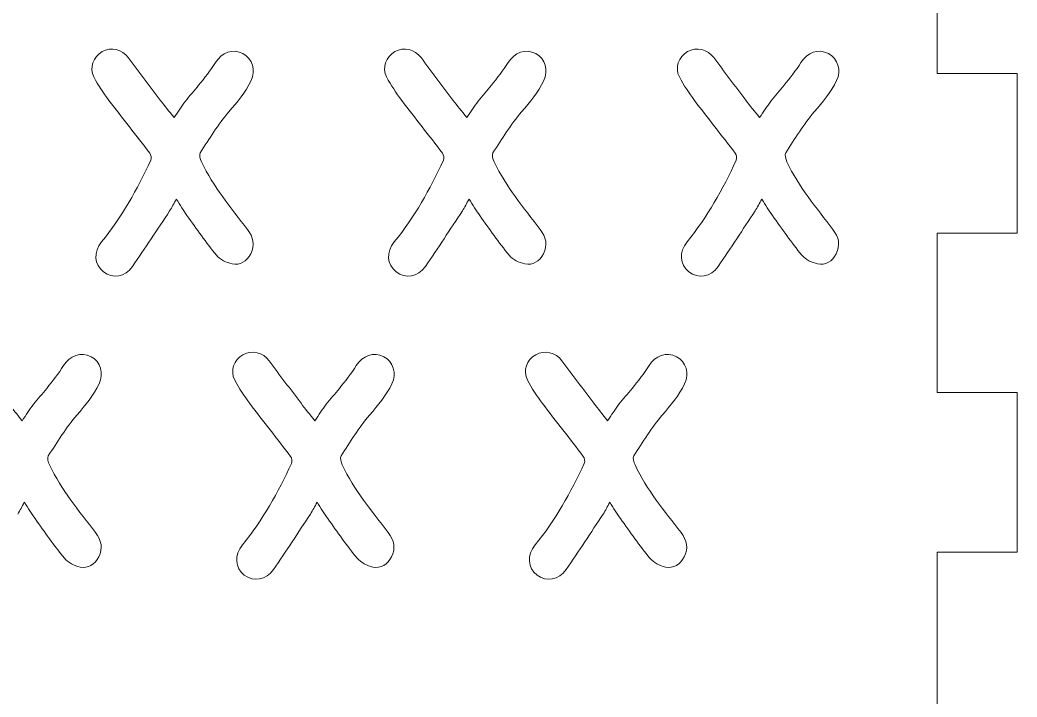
# Model space of a CAD drawing. Header units: inches. Extents: x 30 to 180, y 56 to 256.
# Drawn here: x 105.4 to 180.3, y 115.1 to 166 of the extents above; entities that cross this region are included whole.
import ezdxf

# ---------------------------------------------------------------- set-up
doc = ezdxf.new("R2010")
doc.units = ezdxf.units.IN
doc.header["$MEASUREMENT"] = 0

# ---------------------------------------------------------------- blocks, each defined once
blk = doc.blocks.new('block 318')
at = {"color": 7, "lineweight": 15, "true_color": 0xffffff}
blk.add_open_spline([(157.513, 163.181), (157.05, 163.801), (156.217, 164.009), (155.548, 163.632)], degree=3, dxfattribs=at)
blk = doc.blocks.new('block 319')
at = {"color": 7, "lineweight": 15, "true_color": 0xffffff}
blk.add_open_spline([(155.548, 163.632), (154.876, 163.257), (154.559, 162.416), (154.927, 161.724)], degree=3, dxfattribs=at)
blk = doc.blocks.new('block 320')
at = {"color": 7, "lineweight": 15, "true_color": 0xffffff}
blk.add_open_spline([(154.927, 161.724), (155.244, 161.104), (155.643, 160.518), (156.06, 159.962)], degree=3, dxfattribs=at)
blk = doc.blocks.new('block 321')
at = {"color": 7, "lineweight": 15, "true_color": 0xffffff}
blk.add_open_spline([(156.06, 159.962), (157.062, 158.628), (158.115, 157.324), (159.124, 155.992)], degree=3, dxfattribs=at)
blk = doc.blocks.new('block 322')
at = {"color": 7, "lineweight": 15, "true_color": 0xffffff}
blk.add_open_spline([(159.124, 155.992), (159.219, 155.864), (159.264, 155.602), (159.196, 155.462)], degree=3, dxfattribs=at)
blk = doc.blocks.new('block 323')
at = {"color": 7, "lineweight": 15, "true_color": 0xffffff}
blk.add_open_spline([(159.196, 155.462), (158.183, 153.282), (157.025, 151.196), (155.504, 149.331)], degree=3, dxfattribs=at)
blk = doc.blocks.new('block 324')
at = {"color": 7, "lineweight": 15, "true_color": 0xffffff}
blk.add_open_spline([(155.504, 149.331), (154.871, 148.564), (154.948, 147.605), (155.648, 147.067)], degree=3, dxfattribs=at)
blk = doc.blocks.new('block 325')
at = {"color": 7, "lineweight": 15, "true_color": 0xffffff}
blk.add_open_spline([(155.648, 147.067), (156.344, 146.532), (157.273, 146.676), (157.834, 147.481)], degree=3, dxfattribs=at)
blk = doc.blocks.new('block 326')
at = {"color": 7, "lineweight": 15, "true_color": 0xffffff}
blk.add_open_spline([(157.834, 147.481), (158.784, 148.857), (159.697, 150.261), (160.617, 151.652)], degree=3, dxfattribs=at)
blk = doc.blocks.new('block 327')
at = {"color": 7, "lineweight": 15, "true_color": 0xffffff}
blk.add_open_spline([(160.617, 151.652), (160.798, 151.923), (160.934, 152.215), (161.118, 152.545)], degree=3, dxfattribs=at)
blk = doc.blocks.new('block 328')
at = {"color": 7, "lineweight": 15, "true_color": 0xffffff}
blk.add_open_spline([(161.118, 152.545), (161.414, 152.083), (161.65, 151.68), (161.919, 151.309)], degree=3, dxfattribs=at)
blk = doc.blocks.new('block 329')
at = {"color": 7, "lineweight": 15, "true_color": 0xffffff}
blk.add_open_spline([(161.919, 151.309), (162.642, 150.306), (163.344, 149.282), (164.133, 148.329)], degree=3, dxfattribs=at)
blk = doc.blocks.new('block 330')
at = {"color": 7, "lineweight": 15, "true_color": 0xffffff}
blk.add_open_spline([(164.133, 148.329), (164.404, 148.004), (164.882, 147.761), (165.306, 147.673)], degree=3, dxfattribs=at)
blk = doc.blocks.new('block 331')
at = {"color": 7, "lineweight": 15, "true_color": 0xffffff}
blk.add_open_spline([(165.306, 147.673), (165.911, 147.545), (166.419, 147.873), (166.707, 148.427)], degree=3, dxfattribs=at)
blk = doc.blocks.new('block 332')
at = {"color": 7, "lineweight": 15, "true_color": 0xffffff}
blk.add_open_spline([(166.707, 148.427), (167.04, 149.078), (166.908, 149.685), (166.471, 150.257)], degree=3, dxfattribs=at)
blk = doc.blocks.new('block 333')
at = {"color": 7, "lineweight": 15, "true_color": 0xffffff}
blk.add_open_spline([(166.471, 150.257), (165.225, 151.886), (163.897, 153.464), (163.01, 155.345)], degree=3, dxfattribs=at)
blk = doc.blocks.new('block 334')
at = {"color": 7, "lineweight": 15, "true_color": 0xffffff}
blk.add_open_spline([(163.01, 155.345), (162.915, 155.546), (162.823, 155.879), (162.915, 156.024)], degree=3, dxfattribs=at)
blk = doc.blocks.new('block 335')
at = {"color": 7, "lineweight": 15, "true_color": 0xffffff}
blk.add_open_spline([(162.915, 156.024), (163.6, 157.075), (164.257, 158.152), (165.061, 159.094)], degree=3, dxfattribs=at)
blk = doc.blocks.new('block 336')
at = {"color": 7, "lineweight": 15, "true_color": 0xffffff}
blk.add_open_spline([(165.061, 159.094), (165.703, 159.838), (166.32, 160.562), (166.739, 161.445)], degree=3, dxfattribs=at)
blk = doc.blocks.new('block 337')
at = {"color": 7, "lineweight": 15, "true_color": 0xffffff}
blk.add_open_spline([(166.739, 161.445), (167.11, 162.219), (166.846, 163.095), (166.13, 163.481)], degree=3, dxfattribs=at)
blk = doc.blocks.new('block 338')
at = {"color": 7, "lineweight": 15, "true_color": 0xffffff}
blk.add_open_spline([(166.13, 163.481), (165.378, 163.881), (164.525, 163.562), (164.064, 162.809)], degree=3, dxfattribs=at)
blk = doc.blocks.new('block 339')
at = {"color": 7, "lineweight": 15, "true_color": 0xffffff}
blk.add_open_spline([(164.064, 162.809), (163.692, 162.208), (163.235, 161.656), (162.795, 161.096)], degree=3, dxfattribs=at)
blk = doc.blocks.new('block 340')
at = {"color": 7, "lineweight": 15, "true_color": 0xffffff}
blk.add_open_spline([(162.795, 161.096), (162.479, 160.691), (162.118, 160.318), (161.802, 159.906)], degree=3, dxfattribs=at)
blk = doc.blocks.new('block 341')
at = {"color": 7, "lineweight": 15, "true_color": 0xffffff}
blk.add_open_spline([(161.802, 159.906), (161.514, 159.519), (161.254, 159.109), (160.953, 158.668)], degree=3, dxfattribs=at)
blk = doc.blocks.new('block 342')
at = {"color": 7, "lineweight": 15, "true_color": 0xffffff}
blk.add_open_spline([(160.953, 158.668), (160.572, 159.15), (160.228, 159.559), (159.913, 159.983)], degree=3, dxfattribs=at)
blk = doc.blocks.new('block 343')
at = {"color": 7, "lineweight": 15, "true_color": 0xffffff}
blk.add_open_spline([(159.913, 159.983), (159.108, 161.044), (158.295, 162.111), (157.513, 163.181)], degree=3, dxfattribs=at)
blk = doc.blocks.new('block 370')
at = {"color": 7, "lineweight": 15, "true_color": 0xffffff}
blk.add_open_spline([(135.513, 163.181), (135.05, 163.801), (134.217, 164.009), (133.548, 163.632)], degree=3, dxfattribs=at)
blk = doc.blocks.new('block 371')
at = {"color": 7, "lineweight": 15, "true_color": 0xffffff}
blk.add_open_spline([(133.548, 163.632), (132.876, 163.257), (132.559, 162.416), (132.927, 161.724)], degree=3, dxfattribs=at)
blk = doc.blocks.new('block 372')
at = {"color": 7, "lineweight": 15, "true_color": 0xffffff}
blk.add_open_spline([(132.927, 161.724), (133.244, 161.104), (133.643, 160.518), (134.06, 159.962)], degree=3, dxfattribs=at)
blk = doc.blocks.new('block 373')
at = {"color": 7, "lineweight": 15, "true_color": 0xffffff}
blk.add_open_spline([(134.06, 159.962), (135.062, 158.628), (136.115, 157.324), (137.124, 155.992)], degree=3, dxfattribs=at)
blk = doc.blocks.new('block 374')
at = {"color": 7, "lineweight": 15, "true_color": 0xffffff}
blk.add_open_spline([(137.124, 155.992), (137.219, 155.864), (137.264, 155.602), (137.196, 155.462)], degree=3, dxfattribs=at)
blk = doc.blocks.new('block 375')
at = {"color": 7, "lineweight": 15, "true_color": 0xffffff}
blk.add_open_spline([(137.196, 155.462), (136.183, 153.282), (135.025, 151.196), (133.504, 149.331)], degree=3, dxfattribs=at)
blk = doc.blocks.new('block 376')
at = {"color": 7, "lineweight": 15, "true_color": 0xffffff}
blk.add_open_spline([(133.504, 149.331), (132.871, 148.564), (132.948, 147.605), (133.648, 147.067)], degree=3, dxfattribs=at)
blk = doc.blocks.new('block 377')
at = {"color": 7, "lineweight": 15, "true_color": 0xffffff}
blk.add_open_spline([(133.648, 147.067), (134.344, 146.532), (135.273, 146.676), (135.834, 147.481)], degree=3, dxfattribs=at)
blk = doc.blocks.new('block 378')
at = {"color": 7, "lineweight": 15, "true_color": 0xffffff}
blk.add_open_spline([(135.834, 147.481), (136.784, 148.857), (137.697, 150.261), (138.617, 151.652)], degree=3, dxfattribs=at)
blk = doc.blocks.new('block 379')
at = {"color": 7, "lineweight": 15, "true_color": 0xffffff}
blk.add_open_spline([(138.617, 151.652), (138.798, 151.923), (138.934, 152.215), (139.118, 152.545)], degree=3, dxfattribs=at)
blk = doc.blocks.new('block 380')
at = {"color": 7, "lineweight": 15, "true_color": 0xffffff}
blk.add_open_spline([(139.118, 152.545), (139.414, 152.083), (139.65, 151.68), (139.919, 151.309)], degree=3, dxfattribs=at)
blk = doc.blocks.new('block 381')
at = {"color": 7, "lineweight": 15, "true_color": 0xffffff}
blk.add_open_spline([(139.919, 151.309), (140.642, 150.306), (141.344, 149.282), (142.133, 148.329)], degree=3, dxfattribs=at)
blk = doc.blocks.new('block 382')
at = {"color": 7, "lineweight": 15, "true_color": 0xffffff}
blk.add_open_spline([(142.133, 148.329), (142.404, 148.004), (142.882, 147.761), (143.306, 147.673)], degree=3, dxfattribs=at)
blk = doc.blocks.new('block 383')
at = {"color": 7, "lineweight": 15, "true_color": 0xffffff}
blk.add_open_spline([(143.306, 147.673), (143.911, 147.545), (144.419, 147.873), (144.707, 148.427)], degree=3, dxfattribs=at)
blk = doc.blocks.new('block 384')
at = {"color": 7, "lineweight": 15, "true_color": 0xffffff}
blk.add_open_spline([(144.707, 148.427), (145.04, 149.078), (144.908, 149.685), (144.471, 150.257)], degree=3, dxfattribs=at)
blk = doc.blocks.new('block 385')
at = {"color": 7, "lineweight": 15, "true_color": 0xffffff}
blk.add_open_spline([(144.471, 150.257), (143.225, 151.886), (141.897, 153.464), (141.01, 155.345)], degree=3, dxfattribs=at)
blk = doc.blocks.new('block 386')
at = {"color": 7, "lineweight": 15, "true_color": 0xffffff}
blk.add_open_spline([(141.01, 155.345), (140.915, 155.546), (140.823, 155.879), (140.915, 156.024)], degree=3, dxfattribs=at)
blk = doc.blocks.new('block 387')
at = {"color": 7, "lineweight": 15, "true_color": 0xffffff}
blk.add_open_spline([(140.915, 156.024), (141.6, 157.075), (142.257, 158.152), (143.061, 159.094)], degree=3, dxfattribs=at)
blk = doc.blocks.new('block 388')
at = {"color": 7, "lineweight": 15, "true_color": 0xffffff}
blk.add_open_spline([(143.061, 159.094), (143.703, 159.838), (144.32, 160.562), (144.739, 161.445)], degree=3, dxfattribs=at)
blk = doc.blocks.new('block 389')
at = {"color": 7, "lineweight": 15, "true_color": 0xffffff}
blk.add_open_spline([(144.739, 161.445), (145.11, 162.219), (144.846, 163.095), (144.13, 163.481)], degree=3, dxfattribs=at)
blk = doc.blocks.new('block 390')
at = {"color": 7, "lineweight": 15, "true_color": 0xffffff}
blk.add_open_spline([(144.13, 163.481), (143.378, 163.881), (142.525, 163.562), (142.064, 162.809)], degree=3, dxfattribs=at)
blk = doc.blocks.new('block 391')
at = {"color": 7, "lineweight": 15, "true_color": 0xffffff}
blk.add_open_spline([(142.064, 162.809), (141.692, 162.208), (141.235, 161.656), (140.795, 161.096)], degree=3, dxfattribs=at)
blk = doc.blocks.new('block 392')
at = {"color": 7, "lineweight": 15, "true_color": 0xffffff}
blk.add_open_spline([(140.795, 161.096), (140.479, 160.691), (140.118, 160.318), (139.802, 159.906)], degree=3, dxfattribs=at)
blk = doc.blocks.new('block 393')
at = {"color": 7, "lineweight": 15, "true_color": 0xffffff}
blk.add_open_spline([(139.802, 159.906), (139.514, 159.519), (139.254, 159.109), (138.953, 158.668)], degree=3, dxfattribs=at)
blk = doc.blocks.new('block 394')
at = {"color": 7, "lineweight": 15, "true_color": 0xffffff}
blk.add_open_spline([(138.953, 158.668), (138.572, 159.15), (138.228, 159.559), (137.913, 159.983)], degree=3, dxfattribs=at)
blk = doc.blocks.new('block 395')
at = {"color": 7, "lineweight": 15, "true_color": 0xffffff}
blk.add_open_spline([(137.913, 159.983), (137.108, 161.044), (136.295, 162.111), (135.513, 163.181)], degree=3, dxfattribs=at)
blk = doc.blocks.new('block 448')
at = {"color": 7, "lineweight": 15, "true_color": 0xffffff}
blk.add_open_spline([(113.513, 163.181), (113.05, 163.801), (112.217, 164.009), (111.548, 163.632)], degree=3, dxfattribs=at)
blk = doc.blocks.new('block 449')
at = {"color": 7, "lineweight": 15, "true_color": 0xffffff}
blk.add_open_spline([(111.548, 163.632), (110.876, 163.257), (110.559, 162.416), (110.927, 161.724)], degree=3, dxfattribs=at)
blk = doc.blocks.new('block 450')
at = {"color": 7, "lineweight": 15, "true_color": 0xffffff}
blk.add_open_spline([(110.927, 161.724), (111.244, 161.104), (111.643, 160.518), (112.06, 159.962)], degree=3, dxfattribs=at)
blk = doc.blocks.new('block 451')
at = {"color": 7, "lineweight": 15, "true_color": 0xffffff}
blk.add_open_spline([(112.06, 159.962), (113.062, 158.628), (114.115, 157.324), (115.124, 155.992)], degree=3, dxfattribs=at)
blk = doc.blocks.new('block 452')
at = {"color": 7, "lineweight": 15, "true_color": 0xffffff}
blk.add_open_spline([(115.124, 155.992), (115.219, 155.864), (115.264, 155.602), (115.196, 155.462)], degree=3, dxfattribs=at)
blk = doc.blocks.new('block 453')
at = {"color": 7, "lineweight": 15, "true_color": 0xffffff}
blk.add_open_spline([(115.196, 155.462), (114.183, 153.282), (113.025, 151.196), (111.504, 149.331)], degree=3, dxfattribs=at)
blk = doc.blocks.new('block 454')
at = {"color": 7, "lineweight": 15, "true_color": 0xffffff}
blk.add_open_spline([(111.504, 149.331), (110.871, 148.564), (110.948, 147.605), (111.648, 147.067)], degree=3, dxfattribs=at)
blk = doc.blocks.new('block 455')
at = {"color": 7, "lineweight": 15, "true_color": 0xffffff}
blk.add_open_spline([(111.648, 147.067), (112.344, 146.532), (113.273, 146.676), (113.834, 147.481)], degree=3, dxfattribs=at)
blk = doc.blocks.new('block 456')
at = {"color": 7, "lineweight": 15, "true_color": 0xffffff}
blk.add_open_spline([(113.834, 147.481), (114.784, 148.857), (115.697, 150.261), (116.617, 151.652)], degree=3, dxfattribs=at)
blk = doc.blocks.new('block 457')
at = {"color": 7, "lineweight": 15, "true_color": 0xffffff}
blk.add_open_spline([(116.617, 151.652), (116.798, 151.923), (116.934, 152.215), (117.118, 152.545)], degree=3, dxfattribs=at)
blk = doc.blocks.new('block 458')
at = {"color": 7, "lineweight": 15, "true_color": 0xffffff}
blk.add_open_spline([(117.118, 152.545), (117.414, 152.083), (117.65, 151.68), (117.919, 151.309)], degree=3, dxfattribs=at)
blk = doc.blocks.new('block 459')
at = {"color": 7, "lineweight": 15, "true_color": 0xffffff}
blk.add_open_spline([(117.919, 151.309), (118.642, 150.306), (119.344, 149.282), (120.133, 148.329)], degree=3, dxfattribs=at)
blk = doc.blocks.new('block 460')
at = {"color": 7, "lineweight": 15, "true_color": 0xffffff}
blk.add_open_spline([(120.133, 148.329), (120.404, 148.004), (120.882, 147.761), (121.306, 147.673)], degree=3, dxfattribs=at)
blk = doc.blocks.new('block 461')
at = {"color": 7, "lineweight": 15, "true_color": 0xffffff}
blk.add_open_spline([(121.306, 147.673), (121.911, 147.545), (122.419, 147.873), (122.707, 148.427)], degree=3, dxfattribs=at)
blk = doc.blocks.new('block 462')
at = {"color": 7, "lineweight": 15, "true_color": 0xffffff}
blk.add_open_spline([(122.707, 148.427), (123.04, 149.078), (122.908, 149.685), (122.471, 150.257)], degree=3, dxfattribs=at)
blk = doc.blocks.new('block 463')
at = {"color": 7, "lineweight": 15, "true_color": 0xffffff}
blk.add_open_spline([(122.471, 150.257), (121.225, 151.886), (119.897, 153.464), (119.01, 155.345)], degree=3, dxfattribs=at)
blk = doc.blocks.new('block 464')
at = {"color": 7, "lineweight": 15, "true_color": 0xffffff}
blk.add_open_spline([(119.01, 155.345), (118.915, 155.546), (118.823, 155.879), (118.915, 156.024)], degree=3, dxfattribs=at)
blk = doc.blocks.new('block 465')
at = {"color": 7, "lineweight": 15, "true_color": 0xffffff}
blk.add_open_spline([(118.915, 156.024), (119.6, 157.075), (120.257, 158.152), (121.061, 159.094)], degree=3, dxfattribs=at)
blk = doc.blocks.new('block 466')
at = {"color": 7, "lineweight": 15, "true_color": 0xffffff}
blk.add_open_spline([(121.061, 159.094), (121.703, 159.838), (122.32, 160.562), (122.739, 161.445)], degree=3, dxfattribs=at)
blk = doc.blocks.new('block 467')
at = {"color": 7, "lineweight": 15, "true_color": 0xffffff}
blk.add_open_spline([(122.739, 161.445), (123.11, 162.219), (122.846, 163.095), (122.13, 163.481)], degree=3, dxfattribs=at)
blk = doc.blocks.new('block 468')
at = {"color": 7, "lineweight": 15, "true_color": 0xffffff}
blk.add_open_spline([(122.13, 163.481), (121.378, 163.881), (120.525, 163.562), (120.064, 162.809)], degree=3, dxfattribs=at)
blk = doc.blocks.new('block 469')
at = {"color": 7, "lineweight": 15, "true_color": 0xffffff}
blk.add_open_spline([(120.064, 162.809), (119.692, 162.208), (119.235, 161.656), (118.795, 161.096)], degree=3, dxfattribs=at)
blk = doc.blocks.new('block 470')
at = {"color": 7, "lineweight": 15, "true_color": 0xffffff}
blk.add_open_spline([(118.795, 161.096), (118.479, 160.691), (118.118, 160.318), (117.802, 159.906)], degree=3, dxfattribs=at)
blk = doc.blocks.new('block 471')
at = {"color": 7, "lineweight": 15, "true_color": 0xffffff}
blk.add_open_spline([(117.802, 159.906), (117.514, 159.519), (117.254, 159.109), (116.953, 158.668)], degree=3, dxfattribs=at)
blk = doc.blocks.new('block 472')
at = {"color": 7, "lineweight": 15, "true_color": 0xffffff}
blk.add_open_spline([(116.953, 158.668), (116.572, 159.15), (116.228, 159.559), (115.913, 159.983)], degree=3, dxfattribs=at)
blk = doc.blocks.new('block 473')
at = {"color": 7, "lineweight": 15, "true_color": 0xffffff}
blk.add_open_spline([(115.913, 159.983), (115.108, 161.044), (114.295, 162.111), (113.513, 163.181)], degree=3, dxfattribs=at)
blk = doc.blocks.new('block 535')
at = {"color": 7, "lineweight": 15, "true_color": 0xffffff}
blk.add_open_spline([(105.199, 128.865), (105.38, 129.136), (105.516, 129.428), (105.7, 129.758)], degree=3, dxfattribs=at)
blk = doc.blocks.new('block 536')
at = {"color": 7, "lineweight": 15, "true_color": 0xffffff}
blk.add_open_spline([(105.7, 129.758), (105.996, 129.296), (106.232, 128.893), (106.501, 128.522)], degree=3, dxfattribs=at)
blk = doc.blocks.new('block 537')
at = {"color": 7, "lineweight": 15, "true_color": 0xffffff}
blk.add_open_spline([(106.501, 128.522), (107.224, 127.519), (107.926, 126.495), (108.714, 125.542)], degree=3, dxfattribs=at)
blk = doc.blocks.new('block 538')
at = {"color": 7, "lineweight": 15, "true_color": 0xffffff}
blk.add_open_spline([(108.714, 125.542), (108.986, 125.217), (109.464, 124.974), (109.888, 124.886)], degree=3, dxfattribs=at)
blk = doc.blocks.new('block 539')
at = {"color": 7, "lineweight": 15, "true_color": 0xffffff}
blk.add_open_spline([(109.888, 124.886), (110.493, 124.758), (111.001, 125.087), (111.289, 125.641)], degree=3, dxfattribs=at)
blk = doc.blocks.new('block 540')
at = {"color": 7, "lineweight": 15, "true_color": 0xffffff}
blk.add_open_spline([(111.289, 125.641), (111.622, 126.291), (111.49, 126.898), (111.053, 127.47)], degree=3, dxfattribs=at)
blk = doc.blocks.new('block 541')
at = {"color": 7, "lineweight": 15, "true_color": 0xffffff}
blk.add_open_spline([(111.053, 127.47), (109.807, 129.099), (108.478, 130.677), (107.592, 132.559)], degree=3, dxfattribs=at)
blk = doc.blocks.new('block 542')
at = {"color": 7, "lineweight": 15, "true_color": 0xffffff}
blk.add_open_spline([(107.592, 132.559), (107.497, 132.759), (107.405, 133.092), (107.497, 133.237)], degree=3, dxfattribs=at)
blk = doc.blocks.new('block 543')
at = {"color": 7, "lineweight": 15, "true_color": 0xffffff}
blk.add_open_spline([(107.497, 133.237), (108.181, 134.288), (108.838, 135.366), (109.643, 136.307)], degree=3, dxfattribs=at)
blk = doc.blocks.new('block 544')
at = {"color": 7, "lineweight": 15, "true_color": 0xffffff}
blk.add_open_spline([(109.643, 136.307), (110.285, 137.051), (110.902, 137.775), (111.321, 138.658)], degree=3, dxfattribs=at)
blk = doc.blocks.new('block 545')
at = {"color": 7, "lineweight": 15, "true_color": 0xffffff}
blk.add_open_spline([(111.321, 138.658), (111.692, 139.433), (111.428, 140.308), (110.712, 140.695)], degree=3, dxfattribs=at)
blk = doc.blocks.new('block 546')
at = {"color": 7, "lineweight": 15, "true_color": 0xffffff}
blk.add_open_spline([(110.712, 140.695), (109.96, 141.094), (109.106, 140.775), (108.646, 140.023)], degree=3, dxfattribs=at)
blk = doc.blocks.new('block 547')
at = {"color": 7, "lineweight": 15, "true_color": 0xffffff}
blk.add_open_spline([(108.646, 140.023), (108.274, 139.421), (107.817, 138.869), (107.377, 138.309)], degree=3, dxfattribs=at)
blk = doc.blocks.new('block 548')
at = {"color": 7, "lineweight": 15, "true_color": 0xffffff}
blk.add_open_spline([(107.377, 138.309), (107.06, 137.904), (106.7, 137.531), (106.383, 137.119)], degree=3, dxfattribs=at)
blk = doc.blocks.new('block 549')
at = {"color": 7, "lineweight": 15, "true_color": 0xffffff}
blk.add_open_spline([(106.383, 137.119), (106.096, 136.732), (105.836, 136.323), (105.535, 135.882)], degree=3, dxfattribs=at)
blk = doc.blocks.new('block 550')
at = {"color": 7, "lineweight": 15, "true_color": 0xffffff}
blk.add_open_spline([(105.535, 135.882), (105.154, 136.363), (104.81, 136.772), (104.495, 137.196)], degree=3, dxfattribs=at)
blk = doc.blocks.new('block 734')
at = {"color": 7, "lineweight": 15, "true_color": 0xffffff}
blk.add_open_spline([(146.095, 140.394), (145.632, 141.014), (144.799, 141.222), (144.13, 140.846)], degree=3, dxfattribs=at)
blk = doc.blocks.new('block 735')
at = {"color": 7, "lineweight": 15, "true_color": 0xffffff}
blk.add_open_spline([(144.13, 140.846), (143.457, 140.47), (143.141, 139.63), (143.509, 138.937)], degree=3, dxfattribs=at)
blk = doc.blocks.new('block 736')
at = {"color": 7, "lineweight": 15, "true_color": 0xffffff}
blk.add_open_spline([(143.509, 138.937), (143.826, 138.317), (144.225, 137.732), (144.642, 137.176)], degree=3, dxfattribs=at)
blk = doc.blocks.new('block 737')
at = {"color": 7, "lineweight": 15, "true_color": 0xffffff}
blk.add_open_spline([(144.642, 137.176), (145.644, 135.841), (146.697, 134.537), (147.706, 133.205)], degree=3, dxfattribs=at)
blk = doc.blocks.new('block 738')
at = {"color": 7, "lineweight": 15, "true_color": 0xffffff}
blk.add_open_spline([(147.706, 133.205), (147.801, 133.077), (147.845, 132.816), (147.778, 132.675)], degree=3, dxfattribs=at)
blk = doc.blocks.new('block 739')
at = {"color": 7, "lineweight": 15, "true_color": 0xffffff}
blk.add_open_spline([(147.778, 132.675), (146.765, 130.495), (145.607, 128.41), (144.086, 126.544)], degree=3, dxfattribs=at)
blk = doc.blocks.new('block 740')
at = {"color": 7, "lineweight": 15, "true_color": 0xffffff}
blk.add_open_spline([(144.086, 126.544), (143.453, 125.777), (143.529, 124.818), (144.23, 124.28)], degree=3, dxfattribs=at)
blk = doc.blocks.new('block 741')
at = {"color": 7, "lineweight": 15, "true_color": 0xffffff}
blk.add_open_spline([(144.23, 124.28), (144.926, 123.745), (145.855, 123.889), (146.416, 124.694)], degree=3, dxfattribs=at)
blk = doc.blocks.new('block 742')
at = {"color": 7, "lineweight": 15, "true_color": 0xffffff}
blk.add_open_spline([(146.416, 124.694), (147.366, 126.07), (148.279, 127.474), (149.199, 128.865)], degree=3, dxfattribs=at)
blk = doc.blocks.new('block 743')
at = {"color": 7, "lineweight": 15, "true_color": 0xffffff}
blk.add_open_spline([(149.199, 128.865), (149.38, 129.136), (149.516, 129.428), (149.7, 129.758)], degree=3, dxfattribs=at)
blk = doc.blocks.new('block 744')
at = {"color": 7, "lineweight": 15, "true_color": 0xffffff}
blk.add_open_spline([(149.7, 129.758), (149.996, 129.296), (150.232, 128.893), (150.501, 128.522)], degree=3, dxfattribs=at)
blk = doc.blocks.new('block 745')
at = {"color": 7, "lineweight": 15, "true_color": 0xffffff}
blk.add_open_spline([(150.501, 128.522), (151.224, 127.519), (151.926, 126.495), (152.714, 125.542)], degree=3, dxfattribs=at)
blk = doc.blocks.new('block 746')
at = {"color": 7, "lineweight": 15, "true_color": 0xffffff}
blk.add_open_spline([(152.714, 125.542), (152.986, 125.217), (153.464, 124.974), (153.888, 124.886)], degree=3, dxfattribs=at)
blk = doc.blocks.new('block 747')
at = {"color": 7, "lineweight": 15, "true_color": 0xffffff}
blk.add_open_spline([(153.888, 124.886), (154.493, 124.758), (155.001, 125.087), (155.289, 125.641)], degree=3, dxfattribs=at)
blk = doc.blocks.new('block 748')
at = {"color": 7, "lineweight": 15, "true_color": 0xffffff}
blk.add_open_spline([(155.289, 125.641), (155.622, 126.291), (155.49, 126.898), (155.053, 127.47)], degree=3, dxfattribs=at)
blk = doc.blocks.new('block 749')
at = {"color": 7, "lineweight": 15, "true_color": 0xffffff}
blk.add_open_spline([(155.053, 127.47), (153.807, 129.099), (152.478, 130.677), (151.592, 132.559)], degree=3, dxfattribs=at)
blk = doc.blocks.new('block 750')
at = {"color": 7, "lineweight": 15, "true_color": 0xffffff}
blk.add_open_spline([(151.592, 132.559), (151.497, 132.759), (151.405, 133.092), (151.497, 133.237)], degree=3, dxfattribs=at)
blk = doc.blocks.new('block 751')
at = {"color": 7, "lineweight": 15, "true_color": 0xffffff}
blk.add_open_spline([(151.497, 133.237), (152.181, 134.288), (152.838, 135.366), (153.643, 136.307)], degree=3, dxfattribs=at)
blk = doc.blocks.new('block 752')
at = {"color": 7, "lineweight": 15, "true_color": 0xffffff}
blk.add_open_spline([(153.643, 136.307), (154.285, 137.051), (154.902, 137.775), (155.321, 138.658)], degree=3, dxfattribs=at)
blk = doc.blocks.new('block 753')
at = {"color": 7, "lineweight": 15, "true_color": 0xffffff}
blk.add_open_spline([(155.321, 138.658), (155.692, 139.433), (155.428, 140.308), (154.712, 140.695)], degree=3, dxfattribs=at)
blk = doc.blocks.new('block 754')
at = {"color": 7, "lineweight": 15, "true_color": 0xffffff}
blk.add_open_spline([(154.712, 140.695), (153.96, 141.094), (153.106, 140.775), (152.646, 140.023)], degree=3, dxfattribs=at)
blk = doc.blocks.new('block 755')
at = {"color": 7, "lineweight": 15, "true_color": 0xffffff}
blk.add_open_spline([(152.646, 140.023), (152.274, 139.421), (151.817, 138.869), (151.377, 138.309)], degree=3, dxfattribs=at)
blk = doc.blocks.new('block 756')
at = {"color": 7, "lineweight": 15, "true_color": 0xffffff}
blk.add_open_spline([(151.377, 138.309), (151.06, 137.904), (150.7, 137.531), (150.383, 137.119)], degree=3, dxfattribs=at)
blk = doc.blocks.new('block 757')
at = {"color": 7, "lineweight": 15, "true_color": 0xffffff}
blk.add_open_spline([(150.383, 137.119), (150.096, 136.732), (149.836, 136.323), (149.535, 135.882)], degree=3, dxfattribs=at)
blk = doc.blocks.new('block 758')
at = {"color": 7, "lineweight": 15, "true_color": 0xffffff}
blk.add_open_spline([(149.535, 135.882), (149.154, 136.363), (148.81, 136.772), (148.495, 137.196)], degree=3, dxfattribs=at)
blk = doc.blocks.new('block 759')
at = {"color": 7, "lineweight": 15, "true_color": 0xffffff}
blk.add_open_spline([(148.495, 137.196), (147.69, 138.257), (146.877, 139.324), (146.095, 140.394)], degree=3, dxfattribs=at)
blk = doc.blocks.new('block 786')
at = {"color": 7, "lineweight": 15, "true_color": 0xffffff}
blk.add_open_spline([(124.095, 140.394), (123.632, 141.014), (122.799, 141.222), (122.13, 140.846)], degree=3, dxfattribs=at)
blk = doc.blocks.new('block 787')
at = {"color": 7, "lineweight": 15, "true_color": 0xffffff}
blk.add_open_spline([(122.13, 140.846), (121.457, 140.47), (121.141, 139.63), (121.509, 138.937)], degree=3, dxfattribs=at)
blk = doc.blocks.new('block 788')
at = {"color": 7, "lineweight": 15, "true_color": 0xffffff}
blk.add_open_spline([(121.509, 138.937), (121.826, 138.317), (122.225, 137.732), (122.642, 137.176)], degree=3, dxfattribs=at)
blk = doc.blocks.new('block 789')
at = {"color": 7, "lineweight": 15, "true_color": 0xffffff}
blk.add_open_spline([(122.642, 137.176), (123.644, 135.841), (124.697, 134.537), (125.706, 133.205)], degree=3, dxfattribs=at)
blk = doc.blocks.new('block 790')
at = {"color": 7, "lineweight": 15, "true_color": 0xffffff}
blk.add_open_spline([(125.706, 133.205), (125.801, 133.077), (125.845, 132.816), (125.778, 132.675)], degree=3, dxfattribs=at)
blk = doc.blocks.new('block 791')
at = {"color": 7, "lineweight": 15, "true_color": 0xffffff}
blk.add_open_spline([(125.778, 132.675), (124.765, 130.495), (123.607, 128.41), (122.086, 126.544)], degree=3, dxfattribs=at)
blk = doc.blocks.new('block 792')
at = {"color": 7, "lineweight": 15, "true_color": 0xffffff}
blk.add_open_spline([(122.086, 126.544), (121.453, 125.777), (121.529, 124.818), (122.23, 124.28)], degree=3, dxfattribs=at)
blk = doc.blocks.new('block 793')
at = {"color": 7, "lineweight": 15, "true_color": 0xffffff}
blk.add_open_spline([(122.23, 124.28), (122.926, 123.745), (123.855, 123.889), (124.416, 124.694)], degree=3, dxfattribs=at)
blk = doc.blocks.new('block 794')
at = {"color": 7, "lineweight": 15, "true_color": 0xffffff}
blk.add_open_spline([(124.416, 124.694), (125.366, 126.07), (126.279, 127.474), (127.199, 128.865)], degree=3, dxfattribs=at)
blk = doc.blocks.new('block 795')
at = {"color": 7, "lineweight": 15, "true_color": 0xffffff}
blk.add_open_spline([(127.199, 128.865), (127.38, 129.136), (127.516, 129.428), (127.7, 129.758)], degree=3, dxfattribs=at)
blk = doc.blocks.new('block 796')
at = {"color": 7, "lineweight": 15, "true_color": 0xffffff}
blk.add_open_spline([(127.7, 129.758), (127.996, 129.296), (128.232, 128.893), (128.501, 128.522)], degree=3, dxfattribs=at)
blk = doc.blocks.new('block 797')
at = {"color": 7, "lineweight": 15, "true_color": 0xffffff}
blk.add_open_spline([(128.501, 128.522), (129.224, 127.519), (129.926, 126.495), (130.714, 125.542)], degree=3, dxfattribs=at)
blk = doc.blocks.new('block 798')
at = {"color": 7, "lineweight": 15, "true_color": 0xffffff}
blk.add_open_spline([(130.714, 125.542), (130.986, 125.217), (131.464, 124.974), (131.888, 124.886)], degree=3, dxfattribs=at)
blk = doc.blocks.new('block 799')
at = {"color": 7, "lineweight": 15, "true_color": 0xffffff}
blk.add_open_spline([(131.888, 124.886), (132.493, 124.758), (133.001, 125.087), (133.289, 125.641)], degree=3, dxfattribs=at)
blk = doc.blocks.new('block 800')
at = {"color": 7, "lineweight": 15, "true_color": 0xffffff}
blk.add_open_spline([(133.289, 125.641), (133.622, 126.291), (133.49, 126.898), (133.053, 127.47)], degree=3, dxfattribs=at)
blk = doc.blocks.new('block 801')
at = {"color": 7, "lineweight": 15, "true_color": 0xffffff}
blk.add_open_spline([(133.053, 127.47), (131.807, 129.099), (130.478, 130.677), (129.592, 132.559)], degree=3, dxfattribs=at)
blk = doc.blocks.new('block 802')
at = {"color": 7, "lineweight": 15, "true_color": 0xffffff}
blk.add_open_spline([(129.592, 132.559), (129.497, 132.759), (129.405, 133.092), (129.497, 133.237)], degree=3, dxfattribs=at)
blk = doc.blocks.new('block 803')
at = {"color": 7, "lineweight": 15, "true_color": 0xffffff}
blk.add_open_spline([(129.497, 133.237), (130.181, 134.288), (130.838, 135.366), (131.643, 136.307)], degree=3, dxfattribs=at)
blk = doc.blocks.new('block 804')
at = {"color": 7, "lineweight": 15, "true_color": 0xffffff}
blk.add_open_spline([(131.643, 136.307), (132.285, 137.051), (132.902, 137.775), (133.321, 138.658)], degree=3, dxfattribs=at)
blk = doc.blocks.new('block 805')
at = {"color": 7, "lineweight": 15, "true_color": 0xffffff}
blk.add_open_spline([(133.321, 138.658), (133.692, 139.433), (133.428, 140.308), (132.712, 140.695)], degree=3, dxfattribs=at)
blk = doc.blocks.new('block 806')
at = {"color": 7, "lineweight": 15, "true_color": 0xffffff}
blk.add_open_spline([(132.712, 140.695), (131.96, 141.094), (131.106, 140.775), (130.646, 140.023)], degree=3, dxfattribs=at)
blk = doc.blocks.new('block 807')
at = {"color": 7, "lineweight": 15, "true_color": 0xffffff}
blk.add_open_spline([(130.646, 140.023), (130.274, 139.421), (129.817, 138.869), (129.377, 138.309)], degree=3, dxfattribs=at)
blk = doc.blocks.new('block 808')
at = {"color": 7, "lineweight": 15, "true_color": 0xffffff}
blk.add_open_spline([(129.377, 138.309), (129.06, 137.904), (128.7, 137.531), (128.383, 137.119)], degree=3, dxfattribs=at)
blk = doc.blocks.new('block 809')
at = {"color": 7, "lineweight": 15, "true_color": 0xffffff}
blk.add_open_spline([(128.383, 137.119), (128.096, 136.732), (127.836, 136.323), (127.535, 135.882)], degree=3, dxfattribs=at)
blk = doc.blocks.new('block 810')
at = {"color": 7, "lineweight": 15, "true_color": 0xffffff}
blk.add_open_spline([(127.535, 135.882), (127.154, 136.363), (126.81, 136.772), (126.495, 137.196)], degree=3, dxfattribs=at)
blk = doc.blocks.new('block 811')
at = {"color": 7, "lineweight": 15, "true_color": 0xffffff}
blk.add_open_spline([(126.495, 137.196), (125.69, 138.257), (124.877, 139.324), (124.095, 140.394)], degree=3, dxfattribs=at)
blk = doc.blocks.new('block 1005')
at = {"color": 7, "lineweight": 15, "true_color": 0xffffff}
blk.add_lwpolyline([(174.304, 173.992), (174.304, 161.992)], dxfattribs=at)
blk = doc.blocks.new('block 1006')
at = {"color": 7, "lineweight": 15, "true_color": 0xffffff}
blk.add_lwpolyline([(174.304, 161.992), (180.304, 161.992)], dxfattribs=at)
blk = doc.blocks.new('block 1007')
at = {"color": 7, "lineweight": 15, "true_color": 0xffffff}
blk.add_lwpolyline([(180.304, 161.992), (180.304, 149.992)], dxfattribs=at)
blk = doc.blocks.new('block 1008')
at = {"color": 7, "lineweight": 15, "true_color": 0xffffff}
blk.add_lwpolyline([(180.304, 149.992), (174.304, 149.992)], dxfattribs=at)
blk = doc.blocks.new('block 1009')
at = {"color": 7, "lineweight": 15, "true_color": 0xffffff}
blk.add_lwpolyline([(174.304, 149.992), (174.304, 137.992)], dxfattribs=at)
blk = doc.blocks.new('block 1010')
at = {"color": 7, "lineweight": 15, "true_color": 0xffffff}
blk.add_lwpolyline([(174.304, 137.992), (180.304, 137.992)], dxfattribs=at)
blk = doc.blocks.new('block 1011')
at = {"color": 7, "lineweight": 15, "true_color": 0xffffff}
blk.add_lwpolyline([(180.304, 137.992), (180.304, 125.992)], dxfattribs=at)
blk = doc.blocks.new('block 1012')
at = {"color": 7, "lineweight": 15, "true_color": 0xffffff}
blk.add_lwpolyline([(180.304, 125.992), (174.304, 125.992)], dxfattribs=at)
blk = doc.blocks.new('block 1013')
at = {"color": 7, "lineweight": 15, "true_color": 0xffffff}
blk.add_lwpolyline([(174.304, 125.992), (174.304, 113.992)], dxfattribs=at)

msp = doc.modelspace()

# ---------------------------------------------------------------- block references
for name in ['block 1005', 'block 449', 'block 448', 'block 468', 'block 467', 'block 371', 'block 370', 'block 390', 'block 389', 'block 319', 'block 318', 'block 338', 'block 337', 'block 473', 'block 469', 'block 395', 'block 391', 'block 343', 'block 339', 'block 1006', 'block 1007', 'block 450', 'block 466', 'block 372', 'block 388', 'block 320', 'block 336', 'block 470', 'block 392', 'block 340', 'block 451', 'block 472', 'block 471', 'block 373', 'block 394', 'block 393', 'block 321', 'block 342', 'block 341', 'block 465', 'block 387', 'block 335', 'block 452', 'block 464', 'block 374', 'block 386', 'block 322', 'block 334', 'block 453', 'block 463', 'block 375', 'block 385', 'block 323', 'block 333', 'block 457', 'block 458', 'block 379', 'block 380', 'block 327', 'block 328', 'block 456', 'block 378', 'block 326', 'block 459', 'block 381', 'block 329', 'block 462', 'block 384', 'block 332', 'block 1008', 'block 1009', 'block 454', 'block 376', 'block 324', 'block 461', 'block 383', 'block 331', 'block 460', 'block 382', 'block 330', 'block 455', 'block 377', 'block 325', 'block 546', 'block 786', 'block 806', 'block 734', 'block 754', 'block 545', 'block 787', 'block 811', 'block 805', 'block 735', 'block 759', 'block 753', 'block 547', 'block 807', 'block 755', 'block 544', 'block 788', 'block 804', 'block 736', 'block 752', 'block 548', 'block 808', 'block 756', 'block 1010', 'block 1011', 'block 550', 'block 789', 'block 810', 'block 737', 'block 758', 'block 549', 'block 809', 'block 757', 'block 543', 'block 803', 'block 751', 'block 542', 'block 791', 'block 790', 'block 802', 'block 739', 'block 738', 'block 750', 'block 541', 'block 801', 'block 749', 'block 535', 'block 536', 'block 795', 'block 796', 'block 743', 'block 744', 'block 537', 'block 794', 'block 797', 'block 742', 'block 745', 'block 540', 'block 800', 'block 748', 'block 792', 'block 740', 'block 1012', 'block 1013', 'block 538', 'block 539', 'block 798', 'block 799', 'block 746', 'block 747', 'block 793', 'block 741']:
    msp.add_blockref(name, (0, 0))

doc.saveas('drawing.dxf')
